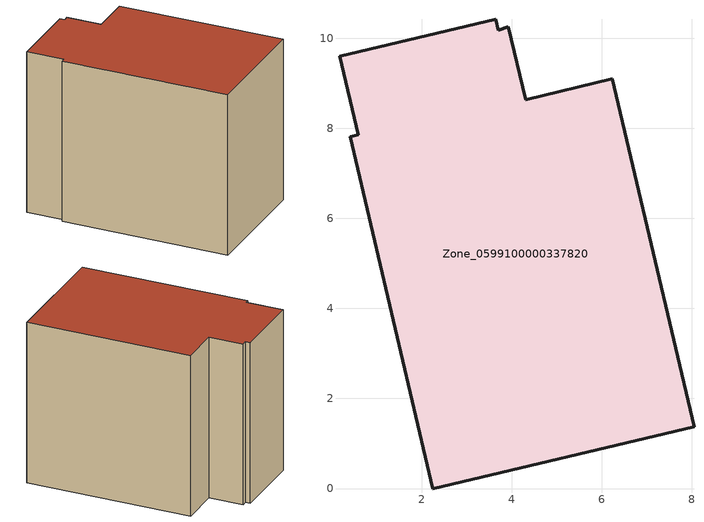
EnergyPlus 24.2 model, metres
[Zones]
Zone_0599100000337820
 floor ground (C_G): 3.64,10.42 3.7,10.18 3.92,10.26 4.31,8.63 6.23,9.1 8.05,1.37 2.25,0 0.41,7.81 0.59,7.86 0.18,9.6 z0
 wall outside (C_F): 8.05,1.37 6.23,9.1 4.31,8.63 3.92,10.26 3.7,10.18 3.64,10.42 0.18,9.6 0.59,7.86 0.41,7.81 2.25,0 8.05,1.37 z0:7.92
 roof outside (C_R): 4.31,8.63 3.92,10.26 3.7,10.18 3.64,10.42 0.18,9.6 0.59,7.86 0.41,7.81 2.25,0 8.05,1.37 6.23,9.1 z7.92
[BUILDING]
Pand.0599100000337820: North Axis=0; Terrain=City; Loads Convergence Tolerance Value=0.04; Temperature Convergence Tolerance Value=0.4; Solar Distribution=FullExterior; Maximum Number of Warmup Days=25; Minimum Number of Warmup Days=1
[Site:Location]
Rotterdam.The.Hague.AP_ZH_NLD Design_Conditions: Latitude=51.96; Longitude=4.45; Time Zone=1; Elevation=-4.5
[SITE:GROUNDTEMPERATURE:BUILDINGSURFACE]
18, 18, 18, 18, 18, 18, 18, 18, 18, 18, 18, 18
[MATERIAL] Thermal Absorptance=0.9; Solar Absorptance=0.7; Visible Absorptance=0.7
Name | Roughness | Thickness | Conductivity | Density | Specific Heat
G.TC.1975-1991 | MediumSmooth | 0.15 | 0.288461 | 540 | 1210
F.TC.1975-1991 | Rough | 0.3 | 0.230769 | 1920 | 840
R.TC.1975-1991 | MediumRough | 0.2 | 0.153846 | 1500 | 1000
[CONSTRUCTION]
C_G: G.TC.1975-1991
C_F: F.TC.1975-1991
C_R: R.TC.1975-1991
[ZONE]
Zone_0599100000337820: Type=1; Multiplier=1; Ceiling Height=Autocalculate; Volume=Autocalculate; Floor Area=autocalculate; Part of Total Floor Area=Yes
[ZONEINFILTRATION:DESIGNFLOWRATE]
Infil_Zone_0599100000337820: Zone or ZoneList or Space or SpaceList=Zone_0599100000337820; Schedule=AlwaysOn; Design Flow Rate Calculation Method=Flow/Area; Flow Rate per Floor Area=0.003; Constant Term Coefficient=1; Temperature Term Coefficient=0; Velocity Term Coefficient=0; Velocity Squared Term Coefficient=0
[HVACTEMPLATE:ZONE:IDEALLOADSAIRSYSTEM]
Zone_0599100000337820: Maximum Heating Supply Air Temperature=50; Minimum Cooling Supply Air Temperature=13; Maximum Heating Supply Air Humidity Ratio=0.0156; Minimum Cooling Supply Air Humidity Ratio=0.0077; Heating Limit=NoLimit; Cooling Limit=NoLimit; Dehumidification Control Type=ConstantSensibleHeatRatio; Cooling Sensible Heat Ratio=0.7; Dehumidification Setpoint=60; Humidification Control Type=None; Humidification Setpoint=30; Outdoor Air Method=None; Outdoor Air Flow Rate per Person=0.00944; Outdoor Air Flow Rate per Zone Floor Area=0; Outdoor Air Flow Rate per Zone=0; Demand Controlled Ventilation Type=None; Outdoor Air Economizer Type=NoEconomizer; Heat Recovery Type=None; Sensible Heat Recovery Effectiveness=0.7; Latent Heat Recovery Effectiveness=0.65
[ZONECONTROL:THERMOSTAT]
ThermostatControl_Zone_0599100000337820: Zone or ZoneList=Zone_0599100000337820; Control Type Schedule=DualSetpointControlType; Control 1=Thermostat_Zone_0599100000337820; Temperature Difference Between Cutout And Setpoint=0
[THERMOSTATSETPOINT:DUALSETPOINT]
Thermostat_Zone_0599100000337820: Heating Setpoint Temperature Schedule=HeatingSetpoint_Zone_0599100000337820; Cooling Setpoint Temperature Schedule=CoolingSetpoint_Zone_0599100000337820
[SCHEDULE:COMPACT]
HeatingSetpoint_Zone_0599100000337820: Through: 12/31, For: AllDays, Until: 24:00, 21
CoolingSetpoint_Zone_0599100000337820: Through: 12/31, For: AllDays, Until: 24:00, 24
DualSetpointControlType: Through: 12/31, For: AllDays, Until: 24:00, 4
AlwaysOn: Through: 12/31, For: AllDays, Until: 24:00, 1
